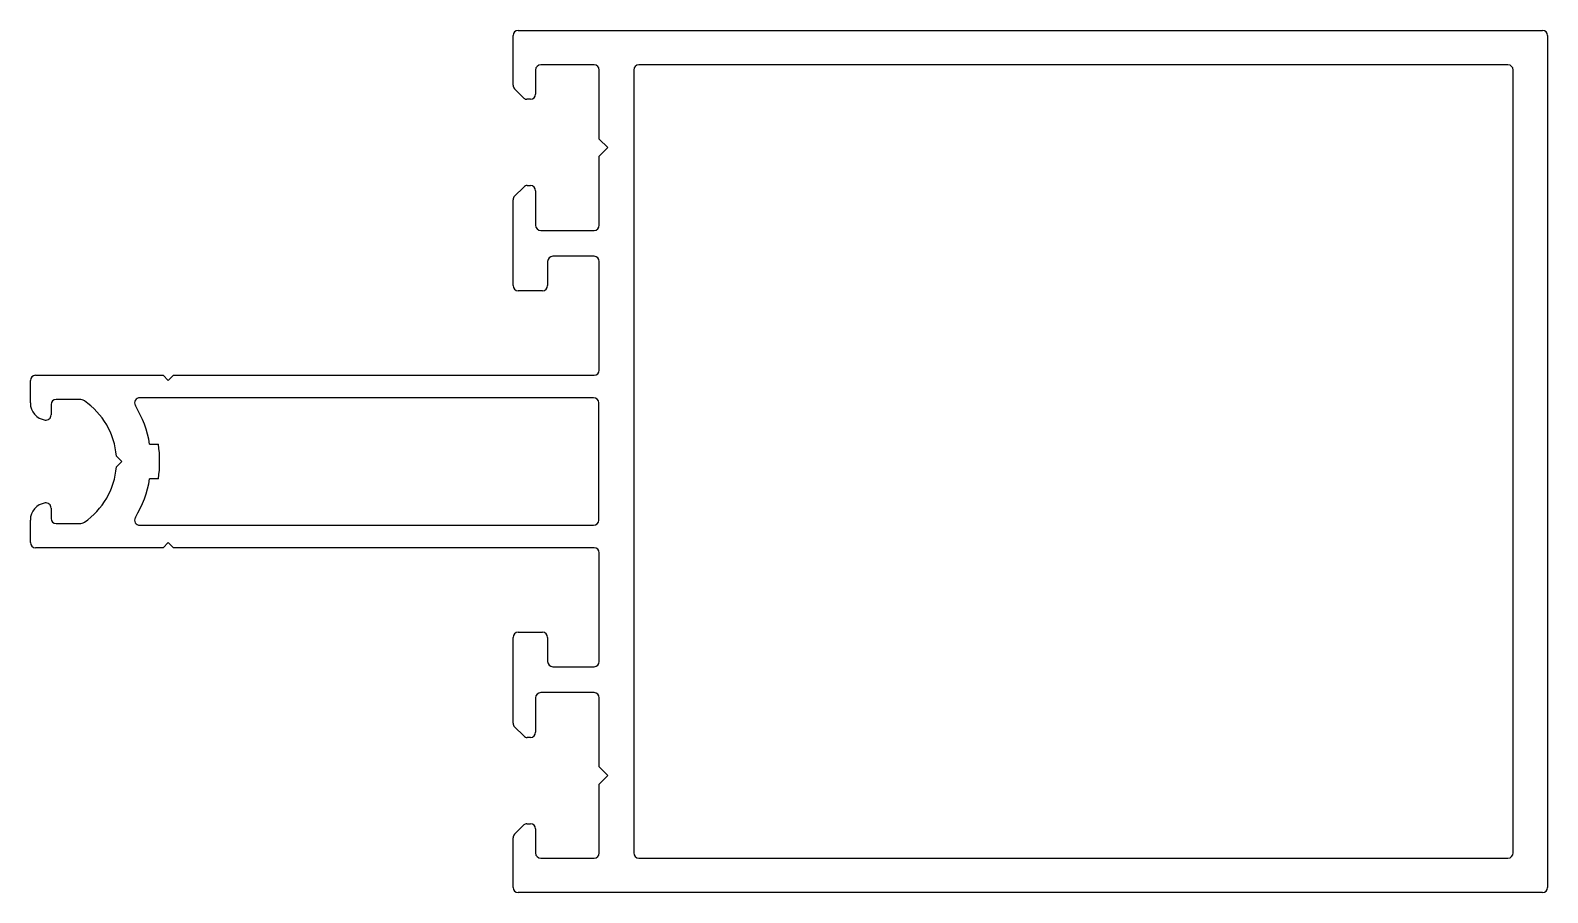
# Model space of a CAD drawing. Extents: x 538.5 to 626.5, y 457.7 to 507.7.
import ezdxf

# ---------------------------------------------------------------- set-up
doc = ezdxf.new("R2010")
doc.units = 0
doc.layers.get('0').update_dxf_attribs({"linetype": 'CONTINUOUS'})
doc.layers.add('290304SEND', color=182, linetype='CONTINUOUS')

msp = doc.modelspace()

# ---------------------------------------------------------------- linework, layer by layer
for p, q in [((566.456, 504.511), (566.456, 507.387)), ((566.756, 507.687), (626.156, 507.687)), ((626.456, 507.387), (626.456, 457.987)), ((567.756, 505.387), (567.756, 503.987)), ((571.156, 505.687), (568.056, 505.687)), ((571.456, 501.386), (571.456, 505.387)), ((567.083, 503.76), (566.544, 504.299)), ((567.456, 503.687), (567.259, 503.687)), ((571.956, 500.886), (571.456, 501.386)), ((571.456, 500.386), (571.956, 500.886)), ((571.456, 496.386), (571.456, 500.386)), ((566.544, 498.075), (567.068, 498.599)), ((567.28, 498.687), (567.456, 498.687)), ((567.756, 498.387), (567.756, 496.386)), ((566.456, 492.886), (566.456, 497.862)), ((568.056, 496.086), (571.156, 496.086)), ((571.156, 494.586), (568.756, 494.586)), ((568.456, 494.286), (568.456, 492.886)), ((571.456, 487.986), (571.456, 494.286)), ((568.156, 492.586), (566.756, 492.586)), ((538.756, 487.686), (546.156, 487.686)), ((546.156, 487.686), (546.456, 487.386)), ((546.456, 487.386), (546.756, 487.686)), ((546.756, 487.686), (571.156, 487.686)), ((538.456, 486.079), (538.456, 487.386)), ((539.656, 485.986), (539.656, 485.386)), ((541.309, 486.286), (539.956, 486.286)), ((543.756, 482.686), (543.445, 482.998)), ((543.445, 482.375), (543.756, 482.686)), ((539.656, 479.986), (539.656, 479.386)), ((538.456, 477.986), (538.456, 479.293)), ((539.956, 479.086), (541.309, 479.086)), ((546.456, 477.986), (546.156, 477.686)), ((546.756, 477.686), (546.456, 477.986)), ((546.156, 477.686), (538.756, 477.686)), ((571.156, 477.686), (546.756, 477.686)), ((571.456, 471.086), (571.456, 477.386)), ((566.756, 472.786), (568.156, 472.786)), ((566.456, 467.51), (566.456, 472.486)), ((568.456, 472.486), (568.456, 471.086)), ((568.756, 470.786), (571.156, 470.786)), ((571.156, 469.286), (568.056, 469.286)), ((567.756, 468.986), (567.756, 466.986)), ((571.456, 464.986), (571.456, 468.986)), ((567.068, 466.774), (566.544, 467.298)), ((567.456, 466.686), (567.28, 466.686)), ((571.956, 464.486), (571.456, 464.986)), ((571.456, 463.986), (571.956, 464.486)), ((571.456, 459.986), (571.456, 463.986)), ((566.544, 461.074), (567.083, 461.613)), ((567.259, 461.686), (567.456, 461.686)), ((567.756, 461.386), (567.756, 459.986)), ((566.456, 457.987), (566.456, 460.862)), ((568.056, 459.686), (571.156, 459.686)), ((626.156, 457.687), (566.756, 457.687))]:
    msp.add_line(p, q)
at = {"color": 0}
for p, q in [((573.456, 505.387), (573.456, 459.987)), ((624.156, 505.687), (573.756, 505.687)), ((624.456, 459.987), (624.456, 505.387)), ((573.756, 459.687), (624.156, 459.687))]:
    msp.add_line(p, q, dxfattribs=at)
for centre, radius, start, end in [((566.756, 507.387), 0.3, 90, 180), ((626.156, 507.387), 0.3, 0, 90), ((568.056, 505.387), 0.3, 90, 180), ((571.156, 505.387), 0.3, 0, 90), ((566.756, 504.511), 0.3, 180, 225), ((567.259, 503.937), 0.25, 225, 270), ((567.456, 503.987), 0.3, 270, 0), ((567.28, 498.387), 0.3, 90, 135), ((567.456, 498.387), 0.3, 360, 90), ((566.756, 497.862), 0.3, 135, 180), ((568.056, 496.386), 0.3, 180, 270), ((571.156, 496.386), 0.3, 270, 360), ((568.756, 494.286), 0.3, 90, 180), ((571.156, 494.286), 0.3, 0, 90), ((566.756, 492.886), 0.3, 180, 270), ((568.156, 492.886), 0.3, 270, 360), ((538.756, 487.386), 0.3, 90, 180), ((571.156, 487.986), 0.3, 270, 0), ((539.456, 486.079), 1, 180, 261.78679), ((539.956, 485.986), 0.3, 90, 180), ((541.309, 485.786), 0.5, 55.98355, 90), ((539.216, 482.686), 4.24, 4.21253, 55.98355), ((539.357, 485.386), 0.299, 261.64853, 0.13826), ((539.216, 482.686), 4.24, 304.01645, 355.78747), ((539.456, 479.293), 1, 98.21321, 180), ((539.36, 479.991), 0.296, 359.10504, 99.10817), ((539.956, 479.386), 0.3, 180, 270), ((541.309, 479.586), 0.5, 270, 304.01645), ((538.756, 477.986), 0.3, 180, 270), ((571.156, 477.386), 0.3, 0, 90), ((566.756, 472.486), 0.3, 90, 180), ((568.156, 472.486), 0.3, 0, 90), ((568.756, 471.086), 0.3, 180, 270), ((571.156, 471.086), 0.3, 270, 360), ((568.056, 468.986), 0.3, 90, 180), ((571.156, 468.986), 0.3, 0, 90), ((566.756, 467.51), 0.3, 180, 225), ((567.28, 466.986), 0.3, 225, 270), ((567.456, 466.986), 0.3, 270, 0), ((567.259, 461.436), 0.25, 90, 135), ((567.456, 461.386), 0.3, 0, 90), ((566.756, 460.862), 0.3, 135, 180), ((568.056, 459.986), 0.3, 180, 270), ((571.156, 459.986), 0.3, 270, 360), ((566.756, 457.987), 0.3, 180, 270), ((626.156, 457.987), 0.3, 270, 360)]:
    msp.add_arc(centre, radius, start, end)
for centre, start, end in [((573.756, 505.387), 90, 180), ((624.156, 505.387), 0, 90), ((573.756, 459.987), 180, 270), ((624.156, 459.987), 270, 360)]:
    msp.add_arc(centre, 0.3, start, end, dxfattribs=at)
at = {"layer": '290304SEND', "color": 0}
for p, q in [((571.122, 486.386), (544.803, 486.386)), ((571.422, 479.286), (571.422, 486.086)), ((545.376, 483.686), (545.882, 483.686)), ((545.882, 481.686), (545.376, 481.686)), ((544.803, 478.986), (571.122, 478.986))]:
    msp.add_line(p, q, dxfattribs=at)
for centre, radius, start, end in [((544.803, 486.086), 0.3, 90, 211.32405), ((539.216, 482.686), 6.24, 9.22178, 31.32405), ((571.122, 486.086), 0.3, 360, 90), ((539.216, 482.686), 6.74, 351.46764, 8.53236), ((539.216, 482.686), 6.24, 328.67595, 350.77822), ((544.803, 479.286), 0.3, 148.67595, 270), ((571.122, 479.286), 0.3, 270, 0)]:
    msp.add_arc(centre, radius, start, end, dxfattribs=at)

doc.saveas('drawing.dxf')
